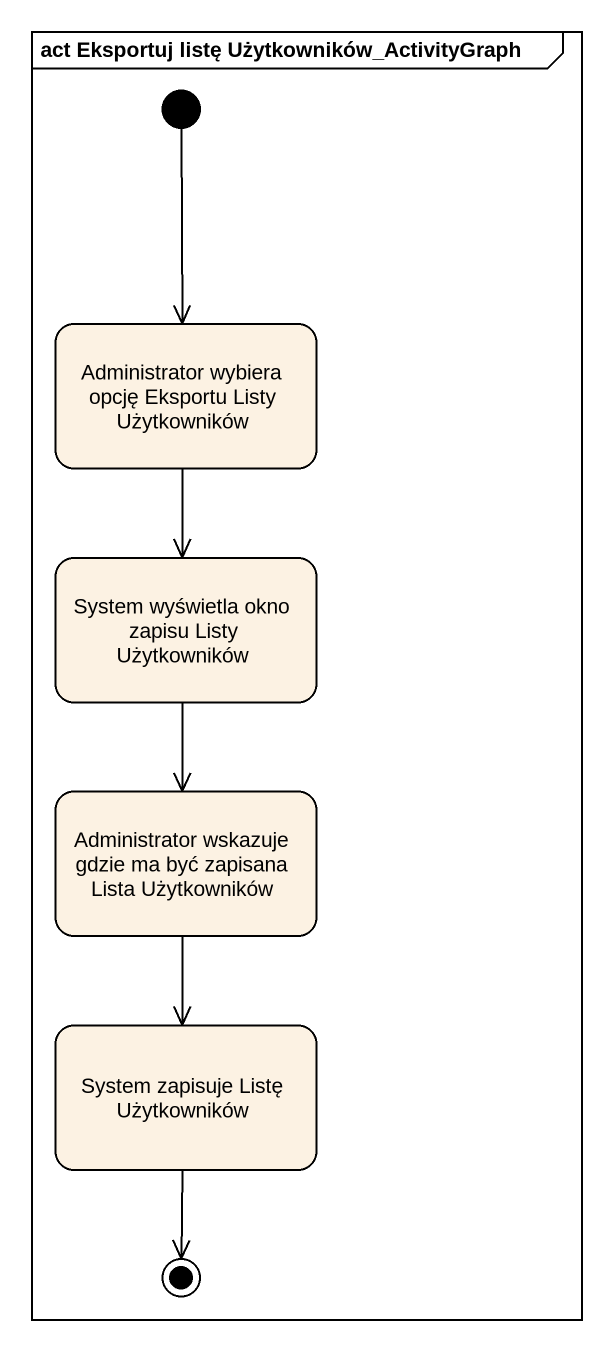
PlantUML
@startuml
mainframe act Eksportuj listę Użytkowników_ActivityGraph
hide empty description
state "Administrator wybiera opcję Eksportu Listy Użytkowników" as Administrator_wybiera_opcję
state "System wyświetla okno zapisu Listy Użytkowników" as System_wyświetla_okno
state "Administrator wskazuje gdzie ma być zapisana Lista Użytkowników" as Administrator_wskazuje
state "System zapisuje Listę Użytkowników" as System_zapisuje_Listę
[*] --> Administrator_wybiera_opcję
Administrator_wybiera_opcję --> System_wyświetla_okno
System_wyświetla_okno --> Administrator_wskazuje
Administrator_wskazuje --> System_zapisuje_Listę
System_zapisuje_Listę --> [*]
@enduml
